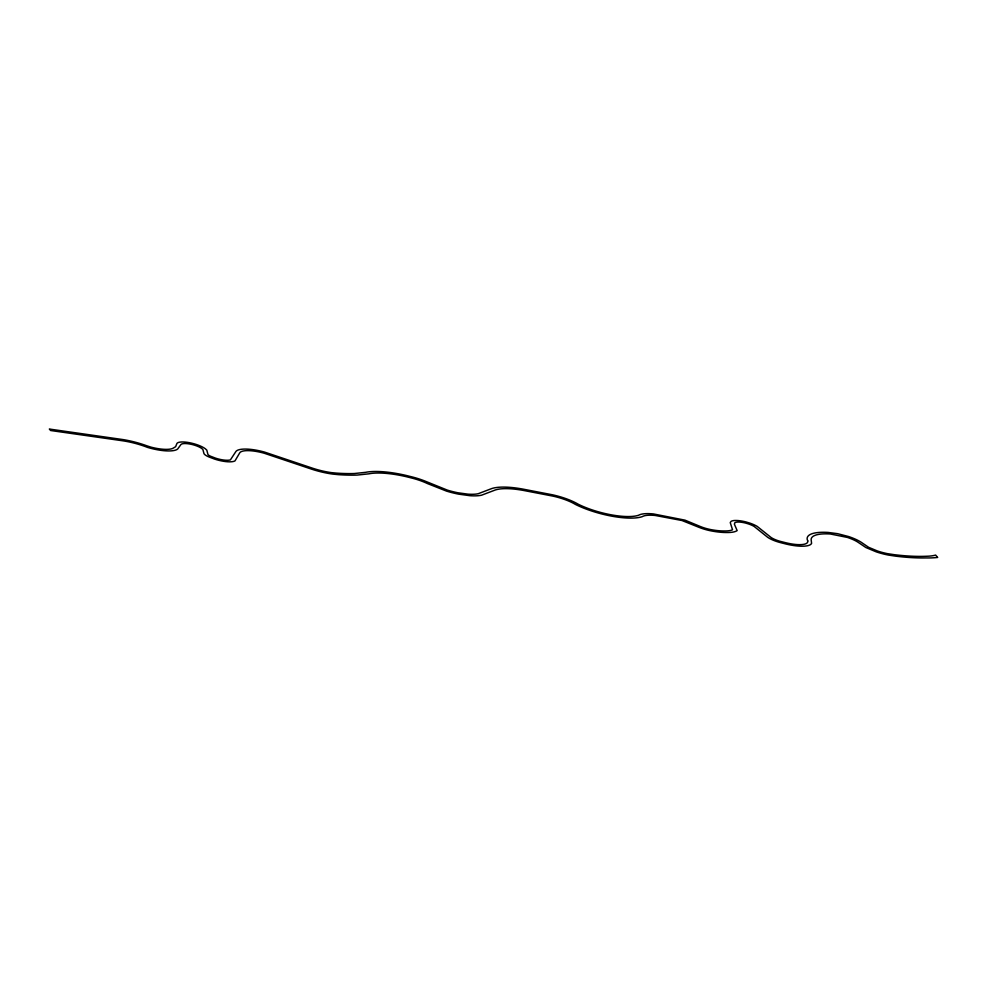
<?xml version="1.0" encoding="UTF-8"?>
<svg xmlns="http://www.w3.org/2000/svg" width="987" height="987" viewBox="0 0 987 987"><rect width="100%" height="100%" fill="white"/><g stroke="black" fill="none" stroke-linecap="round" stroke-linejoin="round"><path stroke-width="1.48" d="M807.773 540.975L807.6 542.27A22.368 6.391 14.9 0 1 801.469 544.602L799.334 544.664A22.368 6.391 14.9 0 1 786.071 542.813L781.507 541.666A13.078 3.738 14.9 0 1 775.511 539.753L774.45 539.297A13.078 3.738 14.9 0 1 770.946 537.384L757.152 526.367A16.927 4.836 14.9 0 0 749.836 523.11L746.036 521.963A15.348 4.38 14.9 0 0 736.907 520.494L735.019 520.482A15.348 4.38 14.9 0 0 731.096 521.346L730.244 522.579L732.527 529.772A25.625 7.316 14.9 0 1 725.778 530.957L723.187 530.957A29.178 8.34 14.9 0 1 710.689 529.575L708.974 529.205A16.323 4.664 14.9 0 1 700.721 526.663L684.99 520.149L653.468 513.943A29.561 8.439 14.9 0 0 639.305 514.893L638.626 515.239A40.763 11.647 14.9 0 1 578.222 504.221L576.605 503.308A31.757 9.068 14.9 0 0 552.523 494.808L522.962 489.108A45.933 13.127 14.9 0 0 491.612 488.614L478.214 493.71A30.461 8.698 14.9 0 1 467.974 494.154L457.968 492.784A30.461 8.698 14.9 0 1 447.358 490.12L426.877 481.841A32.152 9.191 14.9 0 0 413.047 477.165L406.508 475.524A52.681 15.052 14.9 0 0 365.523 472.341L354.37 473.526A106.485 30.424 14.9 0 1 336.468 473.118L331.41 472.625A32.115 9.179 14.9 0 1 311.004 467.678L264.615 452.108A26.846 7.674 14.9 0 0 235.671 451.861L230.39 459.905A13.226 3.775 14.9 0 1 215.672 458.19L210.749 456.302A6.021 1.727 14.9 0 1 207.924 454.402L206.801 450.109L205.197 448.666A15.928 4.553 14.9 0 0 189.356 442.682A15.928 4.553 14.9 0 0 176.969 443.36L175.637 446.679L172.898 448.332A23.046 6.588 14.9 0 1 150.974 447.136L147.075 445.89A38.752 11.067 14.9 0 0 123.289 439.622L49.35 429.049L50.608 430.505L122.228 440.72A34.619 9.895 14.9 0 1 147.519 447.395A27.18 7.76 14.9 0 0 177.66 449.036L180.917 444.557A11.77 3.356 14.9 0 1 190.072 444.064A11.77 3.356 14.9 0 1 201.767 448.493L202.866 449.467L203.988 453.662A10.166 2.899 14.9 0 0 209.589 457.203L214.586 459.091A17.371 4.96 14.9 0 0 233.894 461.348L234.992 460.892L239.644 452.996A22.701 6.49 14.9 0 1 264.121 453.206L309.708 468.517A36.248 10.351 14.9 0 0 332.73 474.093L338.455 474.661A110.606 31.596 14.9 0 0 357.06 475.08L368.83 473.834A48.548 13.867 14.9 0 1 406.595 476.758L412.776 478.313A28.018 8.007 14.9 0 1 427.47 483.568L446.543 491.119A34.607 9.882 14.9 0 0 458.573 494.142L469.948 495.696A34.607 9.882 14.9 0 0 481.582 495.19L495.166 490.033A41.836 11.955 14.9 0 1 523.739 490.49L552.856 496.103A27.624 7.896 14.9 0 1 573.805 503.493L575.557 504.493A44.946 12.843 14.9 0 0 642.229 516.657L642.969 516.275A25.428 7.267 14.9 0 1 655.158 515.461L681.98 520.519L698.895 527.305A20.419 5.836 14.9 0 0 709.197 530.488L711.294 530.92A33.373 9.537 14.9 0 0 725.63 532.511L728.394 532.511A29.758 8.501 14.9 0 0 736.216 531.129L737.153 530.599L734.377 524.159L734.871 522.678A11.202 3.195 14.9 0 1 737.745 522.049L739.115 522.049A11.202 3.195 14.9 0 1 745.79 523.122L748.602 523.974A12.794 3.652 14.9 0 1 754.13 526.429L767.615 537.249A17.211 4.923 14.9 0 0 772.216 539.766L773.623 540.37A17.211 4.923 14.9 0 0 781.507 542.887L786.047 544.034A26.55 7.588 14.9 0 0 801.765 546.218L804.319 546.156A26.55 7.588 14.9 0 0 811.585 543.381L811.228 540.382A40.504 11.573 14.9 0 1 830.227 533.979L847.475 537.446A20.863 5.959 14.9 0 1 858.961 542.875L865.87 547.526L876.259 551.869A27.944 7.982 14.9 0 0 888.201 555.039L895.764 556.174A108.73 31.066 14.9 0 0 925.88 557.926A71.915 20.542 14.9 0 0 937.65 557.445L935.627 555.089A45.698 13.053 14.9 0 1 926.411 556.261A104.647 29.894 14.9 0 1 894.259 554.682L887.609 553.682A23.811 6.798 14.9 0 1 877.431 550.98L868.585 547.291L862.367 543.06A24.996 7.143 14.9 0 0 848.586 536.546L837.544 533.671L828.167 532.437A44.637 12.757 14.9 0 0 807.23 539.494L807.773 540.975"/></g></svg>
